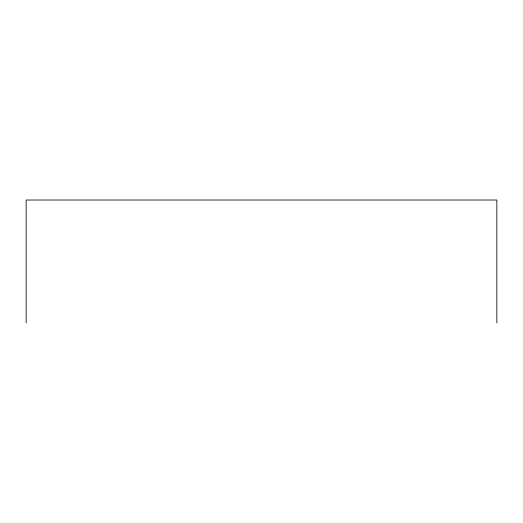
<?xml version="1.0" encoding="UTF-8"?>
<svg xmlns="http://www.w3.org/2000/svg" width="523" height="523" viewBox="0 0 523 523"><rect width="100%" height="100%" fill="white"/><g stroke="black" fill="none" stroke-linecap="round" stroke-linejoin="round"><path stroke-width="0.78" d="M496.85 322.979L496.85 200.021L26.15 200.021L26.15 322.979"/></g></svg>
